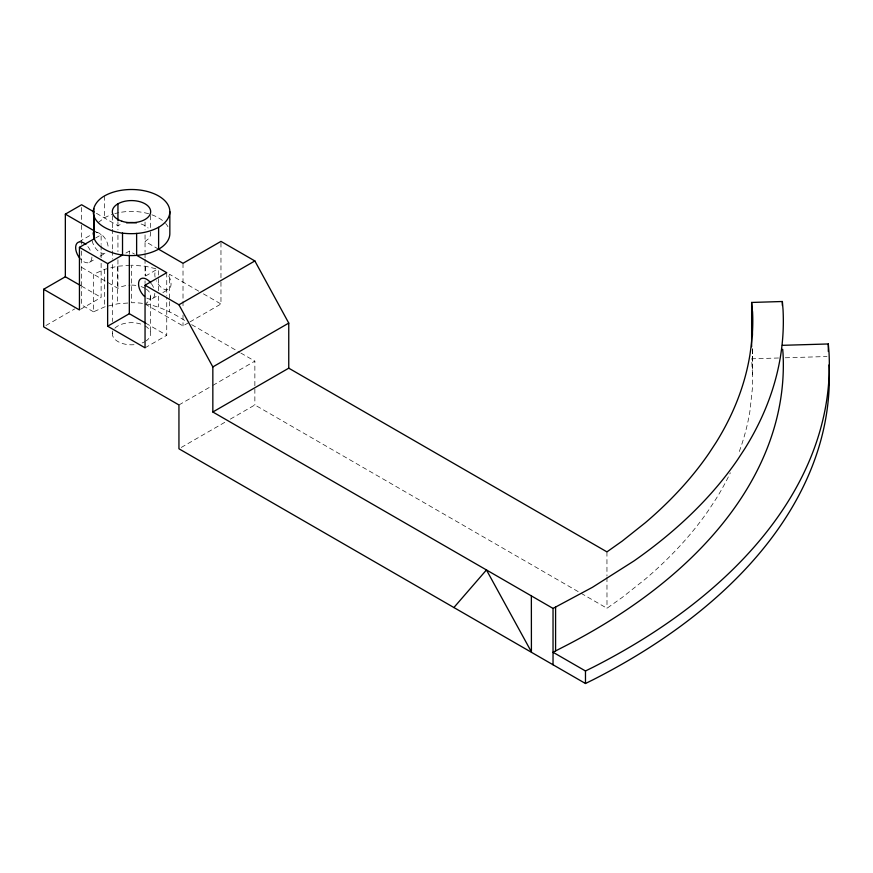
<?xml version="1.0" encoding="UTF-8"?>
<svg xmlns="http://www.w3.org/2000/svg" width="873" height="873" viewBox="0 0 873 873"><rect width="100%" height="100%" fill="white"/><g stroke="black" fill="none" stroke-linecap="round" stroke-linejoin="round"><path stroke-width="0.65" stroke-dasharray="4.37 3.27" d="M752.657 349.396L752.351 388.834L749.896 411.314A621.161 358.617 0 0 1 738.165 454.582M98.289 222.484L104.378 217.901A38.347 22.141 0 0 1 112.322 214.387M581.091 593.302L606.997 608.263L622.307 597.372L645.245 579.148A621.161 358.617 0 0 0 709.029 509.581L715.936 499.05A621.161 358.617 0 0 0 730.352 472.806M79.192 241.701L91.971 234.324M95.463 238.078L101.126 234.804L101.126 244.331M89.526 262.304L95.343 258.943M99.991 256.258L105.797 252.908A11.502 6.646 60 0 1 92.189 240.839M125.93 253.05L129.324 251.086L134.54 254.098M45.953 325.52L74.707 308.922M80.578 309.282L101.126 297.42L101.126 259.303M145.573 276.01L157.195 269.299M152.426 298.621L158.242 295.26M162.891 292.575L168.696 289.225M145.049 347.825L166.743 335.297L166.743 297.191M145.049 304L183.014 325.913L188.764 322.595M189.91 321.93L220.967 304L220.967 279.491M178.943 404.963L211.648 386.084M212.816 385.408L254.861 361.127L254.861 387.699M181.278 447.445L225.66 421.823M230.33 419.127L254.861 404.963L579.912 592.625M130.23 265.272L117.604 266.232L104.651 269.331L93.542 274.253L93.542 311.825L104.651 306.892L117.604 303.804L130.23 302.844M778.541 357.995L751.631 358.803L752.657 377.572M785.264 357.788L826.971 356.522M155.743 268.709L145.387 266.232L131.496 265.174L131.496 302.745C151.782 302.265 170.421 311.05 187.008 321.951M96.412 213.296L117.942 225.725A19.173 11.065 0 0 1 121.914 223.968M158.613 249.209L145.049 241.385A19.173 11.065 0 0 0 150.669 233.549L150.669 229.686M93.826 230.592L101.126 234.804M198.728 291.156L169.449 274.253L169.449 311.825M203.409 293.852L220.967 304M191.678 324.658L239.649 352.354M240.817 353.03L254.861 361.127M81.604 267.367L117.942 288.341A19.173 11.065 0 0 1 130.252 285.122M81.505 286.093L101.126 297.42M145.693 323.152L166.743 335.297M93.542 311.825L81.604 304.939L81.604 287.49M606.942 551.878L606.964 576.049M606.964 577.391L606.997 608.263M752.461 348.862L752.461 367.642M752.351 348.862L752.351 366.3M254.861 389.02L254.861 404.963M220.967 242.738L220.967 278.138M183.014 263.297L183.014 300.05M183.014 301.414L183.014 308.213M183.014 315.022L183.014 325.913M166.743 272.692L166.743 295.827M158.34 270.674L158.34 277.374M158.34 278.716L158.34 290.796M158.34 296.165L158.34 306.892M150.669 215.511L150.669 228.399M150.669 296.165L150.669 333.737M145.387 266.232L145.387 275.628M145.049 222.048L145.049 229.774M145.049 234.935L145.049 252.275M145.049 253.628L145.049 257.71M145.049 259.074L145.049 275.41M145.049 280.855L145.049 283.572M129.324 251.086L129.324 253.803M117.942 221.862L117.942 229.806M117.942 235.252L117.942 251.588M117.942 259.761L117.942 288.341M117.604 266.232L117.604 303.804M112.322 215.707L112.322 227.918M112.322 229.272L112.322 249.623M112.322 250.977L112.322 259.117M112.322 264.552L112.322 321.526M112.322 331.02L112.322 333.737M104.651 269.331L104.651 306.892M104.378 195.989L104.378 217.901M101.126 245.695L101.126 257.95M81.604 207.468L81.604 223.804M81.604 225.169L81.604 244.222M81.604 251.031L81.604 286.148M114.854 213.612A38.347 22.141 0 0 1 118.837 212.652M121.576 212.172A38.347 22.141 0 0 1 150.669 214.387M151.891 214.802A38.347 22.141 0 0 1 164.702 222.484M165.652 223.499A38.347 22.141 0 0 1 167.965 226.718M141.077 223.968A19.173 11.065 0 0 1 148.104 228.017M146.184 289.05A19.173 11.065 0 0 1 146.184 303.28M131.496 285.1A19.173 11.065 0 0 1 136.461 285.482M141.077 286.584A19.173 11.065 0 0 1 145.049 288.341M95.975 232.469A11.502 6.646 60 0 1 108.176 247.637M168.696 275.944A11.502 6.646 60 0 1 168.173 289.476A11.502 6.646 60 0 1 156.289 280.8M155.088 277.156A11.502 6.646 60 0 1 155.907 270.499M154.816 293.35A11.502 6.646 60 0 1 146.675 298.042M151.345 283.649A11.502 6.646 60 0 1 153.724 288.025M91.916 257.033A11.502 6.646 60 0 1 79.705 258.124M87.846 246.557A11.502 6.646 60 0 1 90.825 251.708M145.049 325.913A19.173 11.065 0 0 1 146.184 340.852M145.049 341.561A19.173 11.065 0 0 1 142.146 342.947M133.995 344.715A19.173 11.065 0 0 1 112.617 331.816M114.898 328.204A19.173 11.065 0 0 1 143.172 324.952"/><path stroke-width="1.31" d="M93.826 208.68L93.826 230.592L93.149 233.549L94.459 239.278A38.347 22.141 0 0 0 121.576 254.938C134.136 256.597 147.319 255.243 158.613 249.209A38.347 22.141 0 0 0 169.842 233.549L169.842 211.637M80.349 285.427L65.344 276.763L43.65 289.279L43.65 326.851L178.943 404.963L178.943 448.787L453.895 607.532L486.457 569.949L553.035 608.416L553.035 664.768L585.477 683.504L592.996 679.794A697.854 402.9 0 0 0 829.001 364.914M65.344 276.763L65.344 214.147L81.604 204.751L94.131 211.986M43.65 289.279L79.443 309.948L79.443 247.332L94.328 238.733L94.328 216.81M79.443 247.332L107.641 263.613L122.526 255.014L122.526 233.091M107.641 263.613L107.641 326.218L145.049 347.825L145.049 285.209L166.743 272.692L136.625 255.298L136.625 233.386M107.641 326.218L129.324 313.702L145.693 323.152M178.943 304.775L254.861 260.951L288.756 323.097L288.756 368.177L212.837 412.001L212.837 366.922L178.943 304.775L145.049 285.209M212.837 366.922L288.756 323.097M553.035 608.416L592.418 587.322L633.743 561.099A651.836 376.339 0 0 0 737.554 459.755L744.8 448.689A651.836 376.339 0 0 0 783.016 309.391L782.361 301.501L751.631 302.451L751.631 346.734M782.688 349.276L783.016 353.227A651.836 376.339 0 0 1 562.561 647.34L553.035 652.251L585.477 670.977L592.996 667.267A697.854 402.9 0 0 0 829.001 352.386L828.313 343.962L782.361 345.326M158.613 227.296C147.319 233.32 134.136 234.673 121.576 233.026A38.347 22.141 0 0 1 94.459 217.366C90.596 208.745 96.979 200.07 104.378 195.989A38.347 22.141 0 0 1 158.613 195.989A38.347 22.141 0 0 1 158.613 227.296L158.613 249.209L183.014 263.297L220.967 241.385L254.861 260.951M453.895 607.532L553.035 664.768M65.344 214.147L93.826 230.592M288.756 368.177L606.942 551.878L622.307 541.02L645.245 522.785A621.161 358.617 0 0 0 709.029 453.229L715.936 442.698A621.161 358.617 0 0 0 749.896 354.962C752.504 337.622 753.661 319.911 751.631 302.451M212.837 412.001L486.457 569.949L531.417 651.902L531.362 595.517M828.313 343.962L828.313 351.47M782.361 301.501L782.361 305.485M752.461 311.29L752.461 335.45M752.351 309.948L752.351 335.439M585.477 670.977L585.477 683.504M555.588 606.942L555.588 650.778M129.324 255.167L129.324 313.702M117.942 203.813L117.942 220.574M144.58 296.514A11.502 6.646 60 0 1 139.167 280.724A11.502 6.646 60 0 1 150.745 282.874M79.705 258.124A11.502 6.646 60 0 1 76.267 244.407A11.502 6.646 60 0 1 85.881 244.484M126.53 222.866A19.173 11.065 0 0 1 136.461 222.866M121.914 221.229A19.173 11.065 0 0 0 150.669 211.637A19.173 11.065 0 0 0 121.914 202.056A19.173 11.065 0 0 0 121.914 221.229"/></g></svg>
